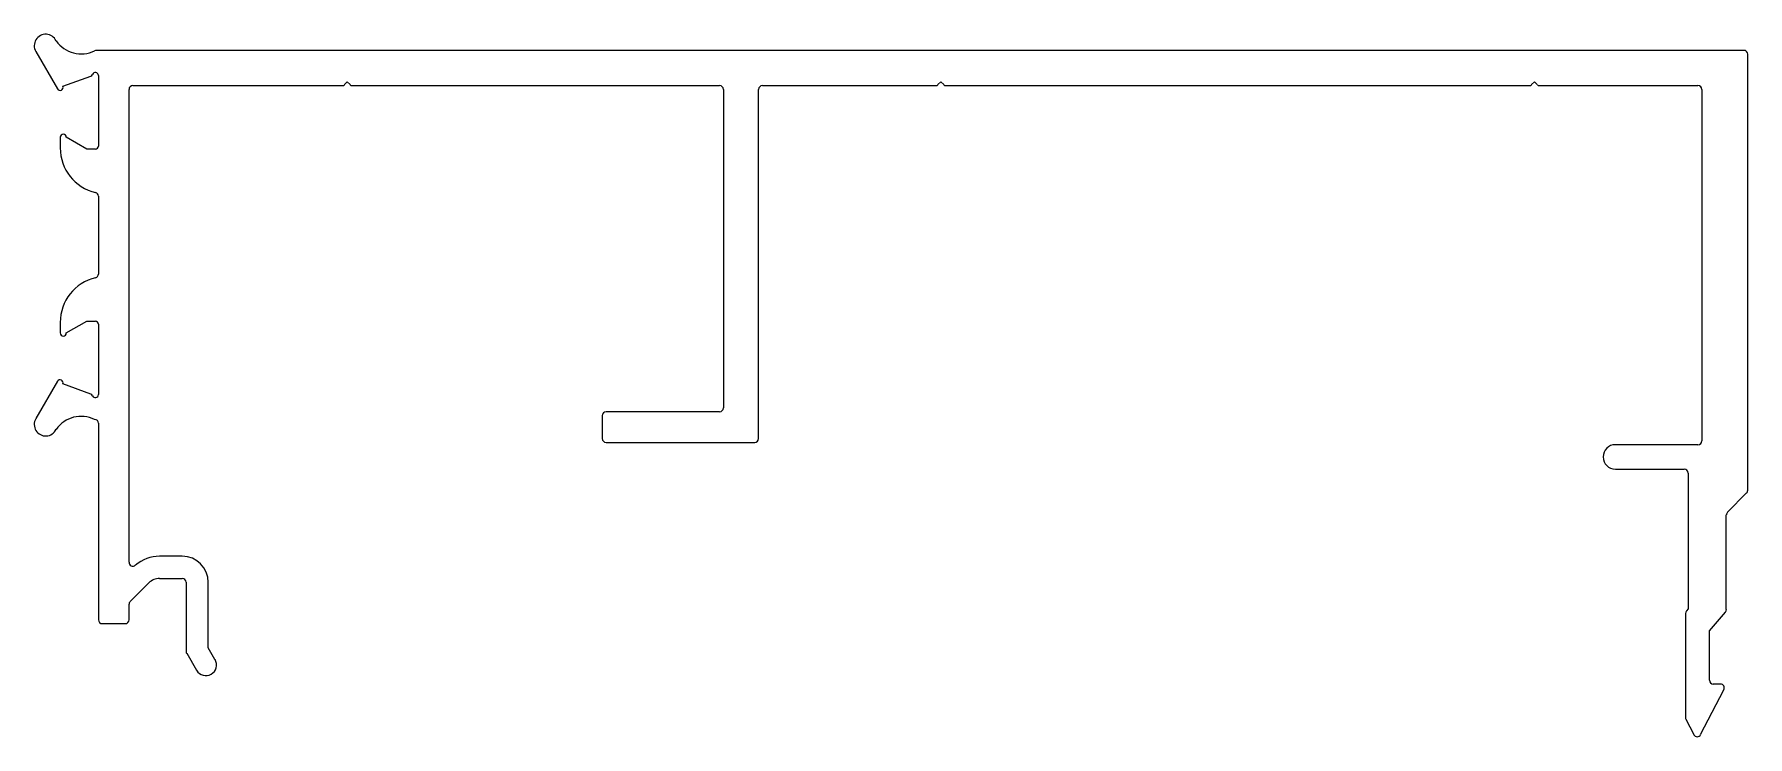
# Model space of a CAD drawing. Extents: x -50 to 62, y -40 to 6.
import ezdxf

# ---------------------------------------------------------------- set-up
doc = ezdxf.new("R2010")
doc.units = 0
doc.layers.get('0').update_dxf_attribs({"linetype": 'CONTINUOUS'})

msp = doc.modelspace()

# ---------------------------------------------------------------- linework, layer by layer
for p, q in [((61.75, 4.5), (-45.99, 4.5)), ((-49.95, 4.42), (-48.53, 1.98)), ((62, -24.24), (62, 4.25)), ((-48.17, 2.15), (-46.35, 2.81)), ((-45.85, 2.85), (-45.85, -1.75)), ((-29.77, 2.26), (-29.58, 2.45)), ((-29.58, 2.45), (-29.39, 2.26)), ((9.05, 2.26), (9.24, 2.45)), ((9.24, 2.45), (9.43, 2.26)), ((47.86, 2.26), (48.05, 2.45)), ((48.05, 2.45), (48.24, 2.26)), ((-43.85, -28.94), (-43.85, 1.95)), ((-43.6, 2.2), (-29.91, 2.2)), ((-29.24, 2.2), (-5.23, 2.2)), ((-4.98, 1.95), (-4.98, -18.86)), ((-2.68, -20.86), (-2.68, 1.95)), ((-2.43, 2.2), (8.9, 2.2)), ((9.57, 2.2), (47.72, 2.2)), ((48.39, 2.2), (58.75, 2.2)), ((59, 1.95), (59, -21.01)), ((-48.35, -1.18), (-48.35, -1.87)), ((-46.61, -1.95), (-47.95, -1.18)), ((-46.05, -1.95), (-46.61, -1.95)), ((-45.85, -5.03), (-45.85, -10.11)), ((-48.35, -13.27), (-48.35, -13.96)), ((-47.95, -13.96), (-46.61, -13.19)), ((-46.61, -13.19), (-46.05, -13.19)), ((-45.85, -13.39), (-45.85, -17.99)), ((-48.53, -17.12), (-49.95, -19.56)), ((-46.35, -17.95), (-48.17, -17.29)), ((-45.85, -19.86), (-45.85, -28.37)), ((-12.9, -19.36), (-12.9, -20.86)), ((-5.23, -19.11), (-12.65, -19.11)), ((-12.65, -21.11), (-2.93, -21.11)), ((58.75, -21.26), (53.35, -21.26)), ((53.35, -22.86), (57.85, -22.86)), ((58.1, -23.11), (58.1, -31.99)), ((60.68, -25.67), (61.93, -24.41)), ((60.6, -32.03), (60.6, -25.85)), ((-45.85, -28.37), (-45.85, -32.7)), ((-40.37, -28.55), (-41.85, -28.55)), ((-41.85, -30), (-40.37, -30)), ((-40.12, -30.25), (-40.12, -34.77)), ((-38.67, -34.54), (-38.67, -30.25)), ((-43.77, -31.51), (-42.56, -30.29)), ((-43.85, -32.7), (-43.85, -31.68)), ((57.93, -32.28), (57.93, -39.08)), ((58.1, -31.99), (57.99, -32.12)), ((59.5, -33.43), (60.54, -32.19)), ((-45.6, -32.95), (-44.1, -32.95)), ((59.5, -36.65), (59.5, -33.43)), ((-38.23, -35.3), (-38.67, -34.54)), ((-40.08, -34.89), (-39.44, -36)), ((60.22, -36.9), (59.75, -36.9)), ((58.92, -40.2), (60.44, -37.27)), ((57.96, -39.2), (58.48, -40.2))]:
    msp.add_line(p, q)
for centre, radius, start, end in [((-49.3, 4.8), 0.75, 24.975, 210), ((-46.98, 6.27), 2, 215.1124, 296.197), ((-45.99, 4.24), 0.254, 90, 116.197), ((61.75, 4.25), 0.25, 0, 90), ((-46.42, 3), 0.203, 290, 337.6528), ((-46.05, 2.85), 0.2, 0, 157.6528), ((-29.91, 2.4), 0.203, 270, 315), ((-29.24, 2.4), 0.203, 225, 270), ((8.9, 2.4), 0.203, 270, 315), ((9.57, 2.4), 0.203, 225, 270), ((47.72, 2.4), 0.203, 270, 315), ((48.39, 2.4), 0.203, 225.0101, 270.0101), ((-48.36, 2.08), 0.2, 210, 19.9999), ((-43.6, 1.95), 0.25, 90, 180), ((-5.23, 1.95), 0.25, 360, 90), ((-2.43, 1.95), 0.25, 90, 180), ((58.75, 1.95), 0.25, 0, 90), ((-48.15, -1.18), 0.2, 360, 180), ((-45.35, -1.87), 3, 180, 256.6576), ((-46.05, -1.75), 0.2, 270, 0), ((-46.1, -5.03), 0.25, 0, 76.6576), ((-45.35, -13.27), 3, 103.3424, 180), ((-46.1, -10.11), 0.25, 283.3424, 360), ((-46.05, -13.39), 0.2, 0, 90), ((-48.15, -13.96), 0.2, 180, 0), ((-48.36, -17.22), 0.2, 340, 150), ((-46.42, -18.14), 0.203, 22.3472, 70), ((-46.05, -17.99), 0.2, 202.3472, 0), ((-5.23, -18.86), 0.25, 270, 360), ((-49.3, -19.94), 0.75, 150, 335.025), ((-46.98, -21.41), 2, 63.803, 144.8876), ((-46.1, -19.86), 0.252, 0.4538, 89.812), ((-12.65, -19.36), 0.25, 90, 180), ((-12.65, -20.86), 0.25, 180, 270), ((-2.93, -20.86), 0.25, 270, 360), ((53.35, -22.06), 0.8, 90, 270), ((58.75, -21.01), 0.25, 270, 0), ((57.85, -23.11), 0.25, 0, 90), ((61.75, -24.24), 0.25, 315, 0), ((60.86, -25.85), 0.254, 135, 180), ((-43.6, -28.94), 0.25, 180, 310.2964), ((-41.85, -31), 2.45, 90, 130.2964), ((-40.37, -30.25), 1.7, 0, 90), ((-41.85, -31), 1, 90, 135), ((-40.37, -30.25), 0.25, 360, 90), ((-43.6, -31.68), 0.25, 135, 180), ((58.18, -32.28), 0.25, 140, 180), ((60.35, -32.03), 0.254, 320, 0), ((-45.6, -32.7), 0.25, 180, 270), ((-44.1, -32.7), 0.25, 270, 360), ((-39.87, -34.77), 0.25, 180, 210), ((-38.83, -35.65), 0.7, 210, 30), ((59.75, -36.65), 0.25, 180, 270), ((60.22, -37.15), 0.25, 332.6411, 90), ((58.18, -39.08), 0.25, 180, 207.3589), ((58.7, -40.09), 0.25, 207.3589, 332.6411)]:
    msp.add_arc(centre, radius, start, end)

doc.saveas('drawing.dxf')
